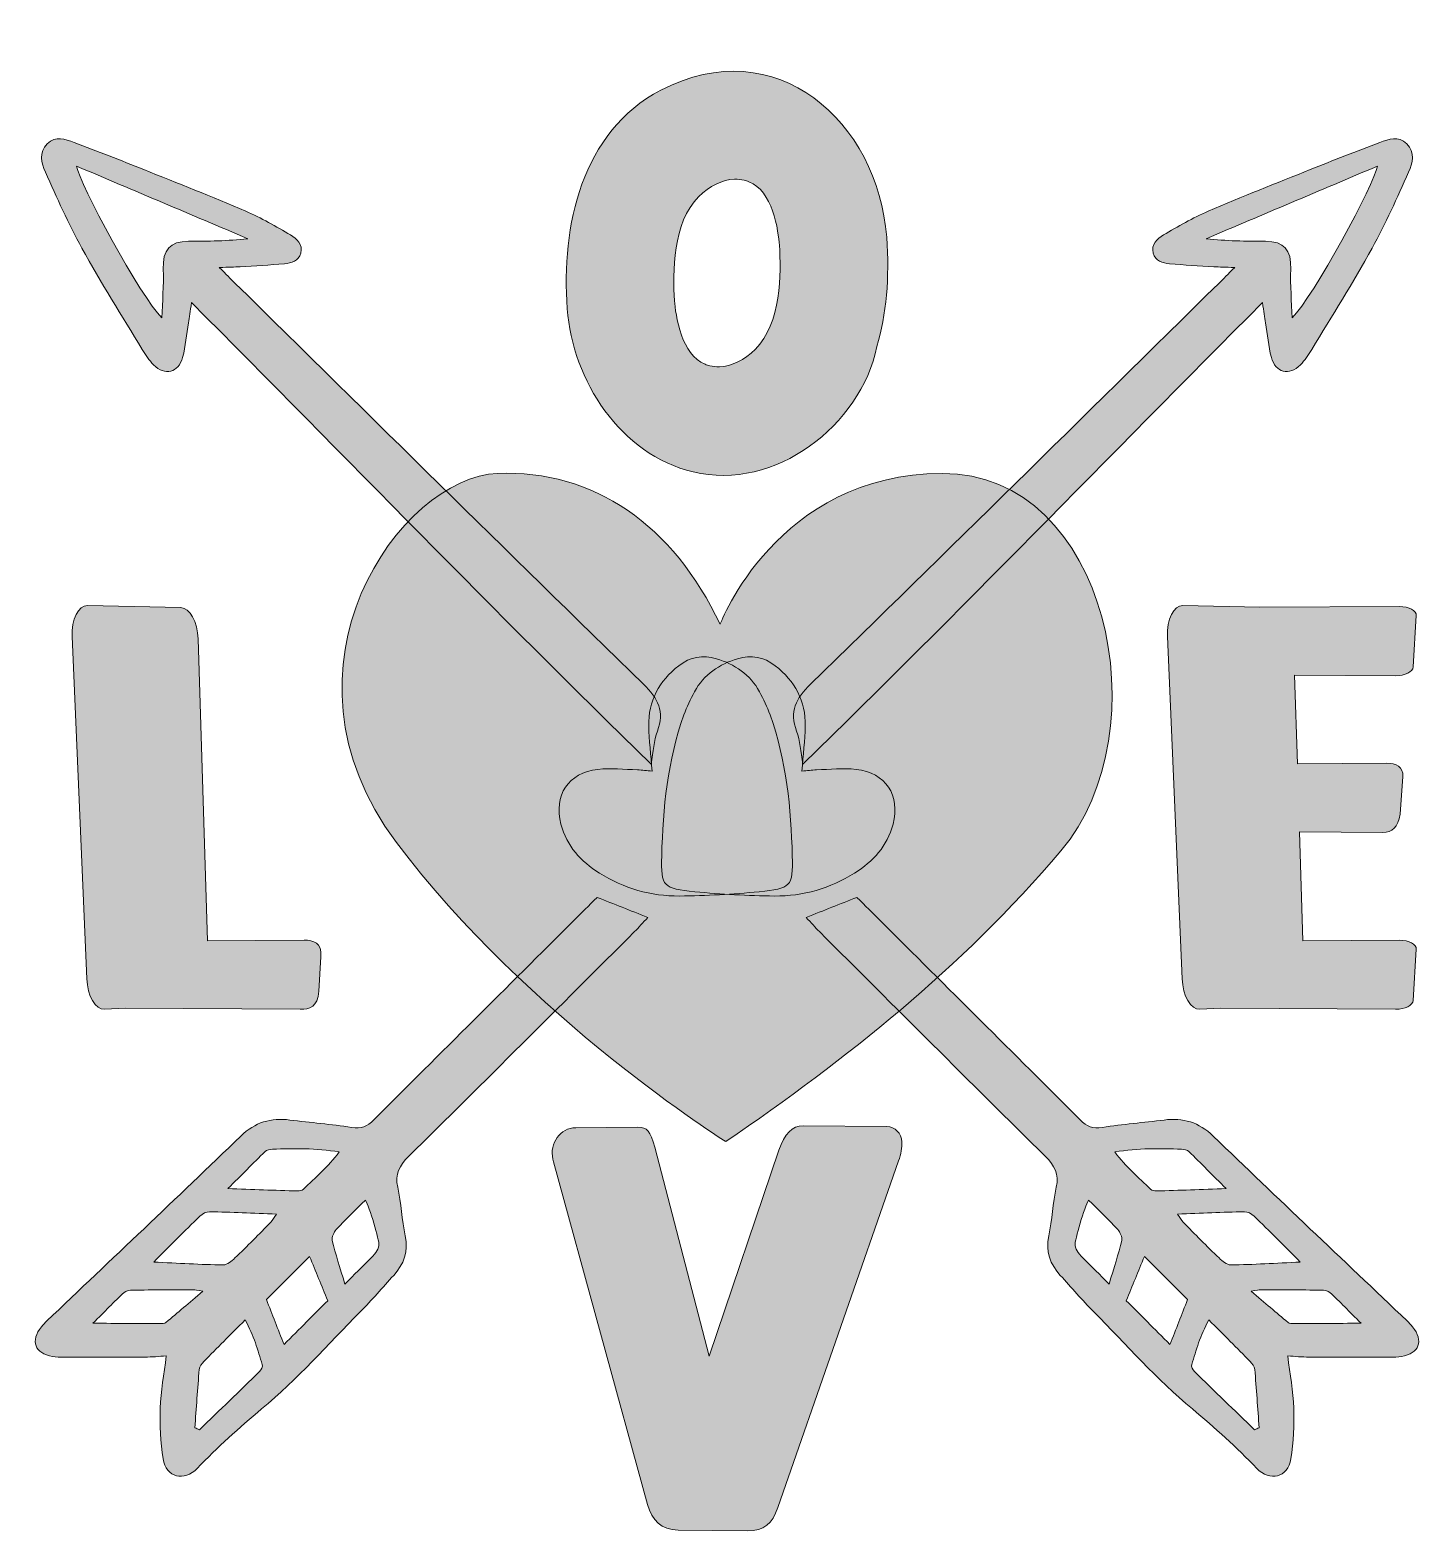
# Model space of a CAD drawing. Header units: inches. Extents: x 146 to 934, y -953 to -104.
import ezdxf

# ---------------------------------------------------------------- set-up
doc = ezdxf.new("R2010")
doc.units = ezdxf.units.IN
doc.header["$MEASUREMENT"] = 0
doc.layers.add('Layer 1', color=7, linetype='Continuous')

# ---------------------------------------------------------------- blocks, each defined once
blk = doc.blocks.new('block 4')
at = {"layer": 'Layer 1', "true_color": 0xffffff}
h = blk.add_hatch(color=7, dxfattribs=at)
h.dxf.hatch_style = 2
edge = h.paths.add_edge_path()
edge.add_spline(control_points=[(842.75, -258.13), (755.54, -345.64), (671.29, -432.99), (582.97, -519.03), (581.63, -511.83), (581.33, -505.86), (579.36, -500.5), (575.26, -489.37), (578.91, -482.07), (587.22, -473.97), (664.49, -398.64), (741.28, -322.83), (818.21, -247.16), (820.69, -244.73), (823.12, -242.26), (827.07, -238.31), (821.66, -238.13), (818.48, -238.11), (815.32, -237.91), (806.94, -237.4), (798.54, -236.99), (790.18, -236.17), (786.31, -235.78), (782.18, -234.83), (781.01, -230.19), (779.74, -225.16), (783.11, -222.05), (786.73, -219.95), (795.02, -215.14), (803.36, -210.25), (812.14, -206.48), (831.18, -198.29), (850.48, -190.71), (869.73, -183), (882.83, -177.76), (895.96, -172.61), (909.17, -167.64), (914.2, -165.75), (919.62, -163.58), (924.33, -168.38), (929.17, -173.31), (927.77, -179.18), (925.4, -184.41), (918.84, -198.89), (912.45, -213.51), (904.76, -227.4), (893.99, -246.83), (882.16, -265.68), (870.67, -284.71), (868.82, -287.77), (866.72, -290.8), (864.22, -293.34), (857.85, -299.79), (850.2, -297.97), (847.79, -289.15), (846.06, -282.81), (845.57, -276.14), (844.54, -269.61), (844.03, -266.45), (843.55, -263.27), (842.75, -258.13)], knot_values=[0, 0, 0, 0, 1, 1, 1, 2, 2, 2, 3, 3, 3, 4, 4, 4, 5, 5, 5, 6, 6, 6, 7, 7, 7, 8, 8, 8, 9, 9, 9, 10, 10, 10, 11, 11, 11, 12, 12, 12, 13, 13, 13, 14, 14, 14, 15, 15, 15, 16, 16, 16, 17, 17, 17, 18, 18, 18, 19, 19, 19, 20, 20, 20, 20], degree=3, periodic=1)
edge = h.paths.add_edge_path()
edge.add_spline(control_points=[(859.55, -266.82), (871.42, -255.11), (906.55, -190.35), (907.75, -181.03), (875.24, -194.82), (843.12, -208.43), (811.01, -222.05), (822.3, -223.35), (833.35, -223.49), (844.39, -223.5), (855.02, -223.51), (859.1, -228.4), (858.74, -239.2), (858.44, -248.39), (859.24, -257.62), (859.55, -266.82)], knot_values=[0, 0, 0, 0, 1, 1, 1, 2, 2, 2, 3, 3, 3, 4, 4, 4, 5, 5, 5, 5], degree=3, periodic=1)
h = blk.add_hatch(color=7, dxfattribs=at)
h.dxf.hatch_style = 2
edge = h.paths.add_edge_path()
edge.add_spline(control_points=[(497.63, -523.05), (496.93, -513.76), (495.99, -505.7), (495.78, -497.63), (495.42, -483.38), (501.61, -472.16), (512.7, -463.46), (519.12, -458.42), (526.32, -457.3), (533.98, -459.52), (544.46, -462.57), (553.02, -468.4), (558.36, -478.17), (560.65, -482.38), (562.74, -486.75), (564.37, -491.25), (573.65, -517), (576.17, -543.95), (576.94, -570.97), (577.44, -588.5), (575.94, -589.5), (558.16, -591.23), (543.23, -592.67), (528.2, -593.45), (513.21, -593.65), (496.94, -593.87), (481.73, -589.24), (467.87, -580.68), (457.31, -574.17), (449.4, -565.35), (446.13, -553.06), (441.81, -536.83), (450.28, -523.84), (466.98, -522.04), (474.37, -521.25), (481.95, -522.12), (489.44, -522.33), (492.06, -522.4), (494.66, -522.78), (497.63, -523.05)], knot_values=[0, 0, 0, 0, 1, 1, 1, 2, 2, 2, 3, 3, 3, 4, 4, 4, 5, 5, 5, 6, 6, 6, 7, 7, 7, 8, 8, 8, 9, 9, 9, 10, 10, 10, 11, 11, 11, 12, 12, 12, 13, 13, 13, 13], degree=3, periodic=1)
h = blk.add_hatch(color=7, dxfattribs=at)
h.dxf.hatch_style = 2
edge = h.paths.add_edge_path()
edge.add_spline(control_points=[(466.51, -594.42), (476.3, -598.28), (485.16, -601.77), (495.28, -605.76), (492.4, -608.82), (490.12, -611.38), (487.71, -613.79), (445.17, -656.23), (402.7, -698.75), (359.94, -740.98), (354.76, -746.1), (352.2, -750.82), (353.79, -758.22), (355.74, -767.3), (356.19, -776.71), (358.09, -785.8), (359.95, -794.66), (357.36, -801.73), (351.55, -808.1), (345.27, -814.98), (339.21, -822.07), (332.67, -828.7), (314.34, -847.29), (296.95, -866.81), (276.84, -883.65), (264.18, -894.24), (251.83, -905.33), (240.44, -917.25), (233.25, -924.79), (222.78, -922.55), (221.14, -911.84), (219.69, -902.41), (219.2, -892.72), (219.52, -883.19), (219.84, -873.63), (221.69, -864.12), (222.99, -853.68), (218.9, -853.91), (214.9, -854.32), (210.9, -854.34), (195.58, -854.43), (180.26, -854.42), (164.94, -854.39), (162.84, -854.39), (160.72, -854.23), (158.65, -853.91), (148.57, -852.33), (145.91, -845.2), (152.37, -837.13), (153.3, -835.96), (154.38, -834.89), (155.46, -833.86), (192.03, -799.07), (228.77, -764.47), (265.05, -729.4), (273.24, -721.49), (282.12, -718.94), (292.88, -720.29), (304.5, -721.75), (316.21, -722.64), (327.76, -724.52), (333.19, -725.41), (336.6, -723.91), (340.34, -720.17), (377.92, -682.53), (415.67, -645.07), (453.36, -607.56), (457.62, -603.32), (461.85, -599.07), (466.51, -594.42)], knot_values=[0, 0, 0, 0, 1, 1, 1, 2, 2, 2, 3, 3, 3, 4, 4, 4, 5, 5, 5, 6, 6, 6, 7, 7, 7, 8, 8, 8, 9, 9, 9, 10, 10, 10, 11, 11, 11, 12, 12, 12, 13, 13, 13, 14, 14, 14, 15, 15, 15, 16, 16, 16, 17, 17, 17, 18, 18, 18, 19, 19, 19, 20, 20, 20, 21, 21, 21, 22, 22, 22, 23, 23, 23, 23], degree=3, periodic=1)
edge = h.paths.add_edge_path()
edge.add_spline(control_points=[(215.87, -800.56), (229.66, -801.22), (242.41, -802.03), (255.17, -802.23), (257.38, -802.27), (259.96, -800.05), (261.81, -798.28), (268.73, -791.65), (275.45, -784.81), (282.17, -777.97), (283.25, -776.87), (283.93, -775.38), (285.22, -773.45), (271.93, -772.95), (259.69, -772.38), (247.44, -772.14), (245.63, -772.11), (243.37, -773.24), (242.01, -774.56), (233.23, -783.08), (224.63, -791.81), (215.87, -800.56)], knot_values=[0, 0, 0, 0, 1, 1, 1, 2, 2, 2, 3, 3, 3, 4, 4, 4, 5, 5, 5, 6, 6, 6, 7, 7, 7, 7], degree=3, periodic=1)
edge = h.paths.add_edge_path()
edge.add_spline(control_points=[(239.13, -894.27), (240, -894.65), (240.86, -895.03), (241.72, -895.42), (253.06, -884.45), (264.42, -873.51), (275.68, -862.46), (276.62, -861.53), (277.58, -859.62), (277.25, -858.55), (274.77, -850.45), (272.49, -842.21), (267.59, -833.33), (259.02, -841.91), (251.57, -849.27), (244.25, -856.75), (243.06, -857.97), (241.77, -859.67), (241.63, -861.25), (240.63, -872.24), (239.93, -883.26), (239.13, -894.27)], knot_values=[0, 0, 0, 0, 1, 1, 1, 2, 2, 2, 3, 3, 3, 4, 4, 4, 5, 5, 5, 6, 6, 6, 7, 7, 7, 7], degree=3, periodic=1)
edge = h.paths.add_edge_path()
edge.add_spline(control_points=[(257.77, -759.09), (271.67, -759.57), (284.4, -760.04), (297.14, -760.4), (298.26, -760.43), (299.71, -760.11), (300.47, -759.39), (307.25, -752.9), (314.45, -746.78), (320.73, -738.33), (307.43, -736.16), (295.22, -736.31), (283, -736.8), (281.57, -736.85), (279.79, -737.24), (278.84, -738.16), (272.04, -744.71), (265.42, -751.44), (257.77, -759.09)], knot_values=[0, 0, 0, 0, 1, 1, 1, 2, 2, 2, 3, 3, 3, 4, 4, 4, 5, 5, 5, 6, 6, 6, 6], degree=3, periodic=1)
edge = h.paths.add_edge_path()
edge.add_spline(control_points=[(279.57, -821.82), (282.86, -830.19), (286.1, -838.43), (289.54, -847.18), (298.31, -838.41), (306.44, -830.28), (314.28, -822.44), (310.73, -813.81), (307.49, -805.92), (303.99, -797.4), (295.47, -805.92), (287.67, -813.72), (279.57, -821.82)], knot_values=[0, 0, 0, 0, 1, 1, 1, 2, 2, 2, 3, 3, 3, 4, 4, 4, 4], degree=3, periodic=1)
edge = h.paths.add_edge_path()
edge.add_spline(control_points=[(181.52, -835.18), (195.43, -835.27), (207.4, -835.37), (219.36, -835.4), (220.52, -835.41), (221.99, -835.36), (222.79, -834.7), (229.37, -829.3), (235.81, -823.75), (243.61, -817.14), (240.41, -816.57), (239.33, -816.2), (238.26, -816.21), (226.87, -816.25), (215.49, -816.31), (204.1, -816.5), (202.4, -816.53), (200.21, -816.74), (199.1, -817.78), (193.5, -823), (188.18, -828.53), (181.52, -835.18)], knot_values=[0, 0, 0, 0, 1, 1, 1, 2, 2, 2, 3, 3, 3, 4, 4, 4, 5, 5, 5, 6, 6, 6, 7, 7, 7, 7], degree=3, periodic=1)
edge = h.paths.add_edge_path()
edge.add_spline(control_points=[(323.95, -813), (329.44, -807.51), (333.66, -803.31), (337.85, -799.08), (339.12, -797.81), (340.48, -796.59), (341.5, -795.13), (342.32, -793.97), (343.01, -792.54), (343.19, -791.16), (343.58, -788.27), (337.75, -769.16), (335.51, -765.6), (329.94, -771.16), (324.31, -776.53), (319.05, -782.23), (317.65, -783.75), (316.36, -786.58), (316.79, -788.38), (318.66, -796.14), (321.19, -803.75), (323.95, -813)], knot_values=[0, 0, 0, 0, 1, 1, 1, 2, 2, 2, 3, 3, 3, 4, 4, 4, 5, 5, 5, 6, 6, 6, 7, 7, 7, 7], degree=3, periodic=1)
at = {"layer": 'Layer 1', "lineweight": 0}
for points, knots in [([(842.75, -258.13), (755.54, -345.64), (671.29, -432.99), (582.97, -519.03), (581.63, -511.83), (581.33, -505.86), (579.36, -500.5), (575.26, -489.37), (578.91, -482.07), (587.22, -473.97), (664.49, -398.64), (741.28, -322.83), (818.21, -247.16), (820.69, -244.73), (823.12, -242.26), (827.07, -238.31), (821.66, -238.13), (818.48, -238.11), (815.32, -237.91), (806.94, -237.4), (798.54, -236.99), (790.18, -236.17), (786.31, -235.78), (782.18, -234.83), (781.01, -230.19), (779.74, -225.16), (783.11, -222.05), (786.73, -219.95), (795.02, -215.14), (803.36, -210.25), (812.14, -206.48), (831.18, -198.29), (850.48, -190.71), (869.73, -183), (882.83, -177.76), (895.96, -172.61), (909.17, -167.64), (914.2, -165.75), (919.62, -163.58), (924.33, -168.38), (929.17, -173.31), (927.77, -179.18), (925.4, -184.41), (918.84, -198.89), (912.45, -213.51), (904.76, -227.4), (893.99, -246.83), (882.16, -265.68), (870.67, -284.71), (868.82, -287.77), (866.72, -290.8), (864.22, -293.34), (857.85, -299.79), (850.2, -297.97), (847.79, -289.15), (846.06, -282.81), (845.57, -276.14), (844.54, -269.61), (844.03, -266.45), (843.55, -263.27), (842.75, -258.13)], [0, 0, 0, 0, 1, 1, 1, 2, 2, 2, 3, 3, 3, 4, 4, 4, 5, 5, 5, 6, 6, 6, 7, 7, 7, 8, 8, 8, 9, 9, 9, 10, 10, 10, 11, 11, 11, 12, 12, 12, 13, 13, 13, 14, 14, 14, 15, 15, 15, 16, 16, 16, 17, 17, 17, 18, 18, 18, 19, 19, 19, 20, 20, 20, 20]), ([(859.55, -266.82), (871.42, -255.11), (906.55, -190.35), (907.75, -181.03), (875.24, -194.82), (843.12, -208.43), (811.01, -222.05), (822.3, -223.35), (833.35, -223.49), (844.39, -223.5), (855.02, -223.51), (859.1, -228.4), (858.74, -239.2), (858.44, -248.39), (859.24, -257.62), (859.55, -266.82)], [0, 0, 0, 0, 1, 1, 1, 2, 2, 2, 3, 3, 3, 4, 4, 4, 5, 5, 5, 5]), ([(497.63, -523.05), (496.93, -513.76), (495.99, -505.7), (495.78, -497.63), (495.42, -483.38), (501.61, -472.16), (512.7, -463.46), (519.12, -458.42), (526.32, -457.3), (533.98, -459.52), (544.46, -462.57), (553.02, -468.4), (558.36, -478.17), (560.65, -482.38), (562.74, -486.75), (564.37, -491.25), (573.65, -517), (576.17, -543.95), (576.94, -570.97), (577.44, -588.5), (575.94, -589.5), (558.16, -591.23), (543.23, -592.67), (528.2, -593.45), (513.21, -593.65), (496.94, -593.87), (481.73, -589.24), (467.87, -580.68), (457.31, -574.17), (449.4, -565.35), (446.13, -553.06), (441.81, -536.83), (450.28, -523.84), (466.98, -522.04), (474.37, -521.25), (481.95, -522.12), (489.44, -522.33), (492.06, -522.4), (494.66, -522.78), (497.63, -523.05)], [0, 0, 0, 0, 1, 1, 1, 2, 2, 2, 3, 3, 3, 4, 4, 4, 5, 5, 5, 6, 6, 6, 7, 7, 7, 8, 8, 8, 9, 9, 9, 10, 10, 10, 11, 11, 11, 12, 12, 12, 13, 13, 13, 13]), ([(466.51, -594.42), (476.3, -598.28), (485.16, -601.77), (495.28, -605.76), (492.4, -608.82), (490.12, -611.38), (487.71, -613.79), (445.17, -656.23), (402.7, -698.75), (359.94, -740.98), (354.76, -746.1), (352.2, -750.82), (353.79, -758.22), (355.74, -767.3), (356.19, -776.71), (358.09, -785.8), (359.95, -794.66), (357.36, -801.73), (351.55, -808.1), (345.27, -814.98), (339.21, -822.07), (332.67, -828.7), (314.34, -847.29), (296.95, -866.81), (276.84, -883.65), (264.18, -894.24), (251.83, -905.33), (240.44, -917.25), (233.25, -924.79), (222.78, -922.55), (221.14, -911.84), (219.69, -902.41), (219.2, -892.72), (219.52, -883.19), (219.84, -873.63), (221.69, -864.12), (222.99, -853.68), (218.9, -853.91), (214.9, -854.32), (210.9, -854.34), (195.58, -854.43), (180.26, -854.42), (164.94, -854.39), (162.84, -854.39), (160.72, -854.23), (158.65, -853.91), (148.57, -852.33), (145.91, -845.2), (152.37, -837.13), (153.3, -835.96), (154.38, -834.89), (155.46, -833.86), (192.03, -799.07), (228.77, -764.47), (265.05, -729.4), (273.24, -721.49), (282.12, -718.94), (292.88, -720.29), (304.5, -721.75), (316.21, -722.64), (327.76, -724.52), (333.19, -725.41), (336.6, -723.91), (340.34, -720.17), (377.92, -682.53), (415.67, -645.07), (453.36, -607.56), (457.62, -603.32), (461.85, -599.07), (466.51, -594.42)], [0, 0, 0, 0, 1, 1, 1, 2, 2, 2, 3, 3, 3, 4, 4, 4, 5, 5, 5, 6, 6, 6, 7, 7, 7, 8, 8, 8, 9, 9, 9, 10, 10, 10, 11, 11, 11, 12, 12, 12, 13, 13, 13, 14, 14, 14, 15, 15, 15, 16, 16, 16, 17, 17, 17, 18, 18, 18, 19, 19, 19, 20, 20, 20, 21, 21, 21, 22, 22, 22, 23, 23, 23, 23]), ([(257.77, -759.09), (271.67, -759.57), (284.4, -760.04), (297.14, -760.4), (298.26, -760.43), (299.71, -760.11), (300.47, -759.39), (307.25, -752.9), (314.45, -746.78), (320.73, -738.33), (307.43, -736.16), (295.22, -736.31), (283, -736.8), (281.57, -736.85), (279.79, -737.24), (278.84, -738.16), (272.04, -744.71), (265.42, -751.44), (257.77, -759.09)], [0, 0, 0, 0, 1, 1, 1, 2, 2, 2, 3, 3, 3, 4, 4, 4, 5, 5, 5, 6, 6, 6, 6]), ([(215.87, -800.56), (229.66, -801.22), (242.41, -802.03), (255.17, -802.23), (257.38, -802.27), (259.96, -800.05), (261.81, -798.28), (268.73, -791.65), (275.45, -784.81), (282.17, -777.97), (283.25, -776.87), (283.93, -775.38), (285.22, -773.45), (271.93, -772.95), (259.69, -772.38), (247.44, -772.14), (245.63, -772.11), (243.37, -773.24), (242.01, -774.56), (233.23, -783.08), (224.63, -791.81), (215.87, -800.56)], [0, 0, 0, 0, 1, 1, 1, 2, 2, 2, 3, 3, 3, 4, 4, 4, 5, 5, 5, 6, 6, 6, 7, 7, 7, 7]), ([(323.95, -813), (329.44, -807.51), (333.66, -803.31), (337.85, -799.08), (339.12, -797.81), (340.48, -796.59), (341.5, -795.13), (342.32, -793.97), (343.01, -792.54), (343.19, -791.16), (343.58, -788.27), (337.75, -769.16), (335.51, -765.6), (329.94, -771.16), (324.31, -776.53), (319.05, -782.23), (317.65, -783.75), (316.36, -786.58), (316.79, -788.38), (318.66, -796.14), (321.19, -803.75), (323.95, -813)], [0, 0, 0, 0, 1, 1, 1, 2, 2, 2, 3, 3, 3, 4, 4, 4, 5, 5, 5, 6, 6, 6, 7, 7, 7, 7]), ([(279.57, -821.82), (282.86, -830.19), (286.1, -838.43), (289.54, -847.18), (298.31, -838.41), (306.44, -830.28), (314.28, -822.44), (310.73, -813.81), (307.49, -805.92), (303.99, -797.4), (295.47, -805.92), (287.67, -813.72), (279.57, -821.82)], [0, 0, 0, 0, 1, 1, 1, 2, 2, 2, 3, 3, 3, 4, 4, 4, 4]), ([(181.52, -835.18), (195.43, -835.27), (207.4, -835.37), (219.36, -835.4), (220.52, -835.41), (221.99, -835.36), (222.79, -834.7), (229.37, -829.3), (235.81, -823.75), (243.61, -817.14), (240.41, -816.57), (239.33, -816.2), (238.26, -816.21), (226.87, -816.25), (215.49, -816.31), (204.1, -816.5), (202.4, -816.53), (200.21, -816.74), (199.1, -817.78), (193.5, -823), (188.18, -828.53), (181.52, -835.18)], [0, 0, 0, 0, 1, 1, 1, 2, 2, 2, 3, 3, 3, 4, 4, 4, 5, 5, 5, 6, 6, 6, 7, 7, 7, 7]), ([(239.13, -894.27), (240, -894.65), (240.86, -895.03), (241.72, -895.42), (253.06, -884.45), (264.42, -873.51), (275.68, -862.46), (276.62, -861.53), (277.58, -859.62), (277.25, -858.55), (274.77, -850.45), (272.49, -842.21), (267.59, -833.33), (259.02, -841.91), (251.57, -849.27), (244.25, -856.75), (243.06, -857.97), (241.77, -859.67), (241.63, -861.25), (240.63, -872.24), (239.93, -883.26), (239.13, -894.27)], [0, 0, 0, 0, 1, 1, 1, 2, 2, 2, 3, 3, 3, 4, 4, 4, 5, 5, 5, 6, 6, 6, 7, 7, 7, 7])]:
    blk.add_open_spline(points, degree=3, knots=knots, dxfattribs=at)
blk = doc.blocks.new('block 5')
at = {"layer": 'Layer 1', "true_color": 0xffffff}
h = blk.add_hatch(color=7, dxfattribs=at)
h.dxf.hatch_style = 2
edge = h.paths.add_edge_path()
edge.add_spline(control_points=[(235.46, -269.61), (234.43, -276.14), (233.94, -282.81), (232.21, -289.15), (229.8, -297.97), (222.15, -299.79), (215.78, -293.34), (213.28, -290.8), (211.18, -287.77), (209.33, -284.71), (197.84, -265.68), (186.01, -246.83), (175.24, -227.4), (167.55, -213.51), (161.16, -198.89), (154.6, -184.41), (152.23, -179.18), (150.83, -173.31), (155.67, -168.38), (160.38, -163.58), (165.8, -165.75), (170.83, -167.64), (184.04, -172.61), (197.17, -177.76), (210.27, -183), (229.52, -190.71), (248.82, -198.29), (267.86, -206.48), (276.64, -210.25), (284.98, -215.14), (293.27, -219.95), (296.89, -222.05), (300.26, -225.16), (298.99, -230.19), (297.82, -234.83), (293.69, -235.78), (289.82, -236.17), (281.46, -236.99), (273.06, -237.4), (264.68, -237.91), (261.52, -238.11), (258.34, -238.13), (252.93, -238.31), (256.88, -242.26), (259.31, -244.73), (261.79, -247.16), (338.72, -322.83), (415.51, -398.64), (492.78, -473.97), (501.09, -482.07), (504.74, -489.37), (500.64, -500.5), (498.67, -505.86), (498.37, -511.83), (497.03, -519.03), (408.71, -432.99), (324.46, -345.64), (237.25, -258.13), (236.45, -263.27), (235.97, -266.45), (235.46, -269.61)], knot_values=[0, 0, 0, 0, 1, 1, 1, 2, 2, 2, 3, 3, 3, 4, 4, 4, 5, 5, 5, 6, 6, 6, 7, 7, 7, 8, 8, 8, 9, 9, 9, 10, 10, 10, 11, 11, 11, 12, 12, 12, 13, 13, 13, 14, 14, 14, 15, 15, 15, 16, 16, 16, 17, 17, 17, 18, 18, 18, 19, 19, 19, 20, 20, 20, 20], degree=3, periodic=1)
edge = h.paths.add_edge_path()
edge.add_spline(control_points=[(221.26, -239.2), (220.9, -228.4), (224.98, -223.51), (235.61, -223.5), (246.65, -223.49), (257.7, -223.35), (268.99, -222.05), (236.88, -208.43), (204.76, -194.82), (172.25, -181.03), (173.45, -190.35), (208.58, -255.11), (220.45, -266.82), (220.76, -257.62), (221.56, -248.39), (221.26, -239.2)], knot_values=[0, 0, 0, 0, 1, 1, 1, 2, 2, 2, 3, 3, 3, 4, 4, 4, 5, 5, 5, 5], degree=3, periodic=1)
h = blk.add_hatch(color=7, dxfattribs=at)
h.dxf.hatch_style = 2
edge = h.paths.add_edge_path()
edge.add_spline(control_points=[(582.37, -523.05), (583.07, -513.76), (584.01, -505.7), (584.22, -497.63), (584.58, -483.38), (578.39, -472.16), (567.3, -463.46), (560.88, -458.42), (553.68, -457.3), (546.02, -459.52), (535.54, -462.57), (526.98, -468.4), (521.64, -478.17), (519.35, -482.38), (517.26, -486.75), (515.63, -491.25), (506.35, -517), (503.83, -543.95), (503.06, -570.97), (502.56, -588.5), (504.06, -589.5), (521.84, -591.23), (536.77, -592.67), (551.8, -593.45), (566.79, -593.65), (583.06, -593.87), (598.27, -589.24), (612.13, -580.68), (622.69, -574.17), (630.6, -565.35), (633.87, -553.06), (638.19, -536.83), (629.72, -523.84), (613.02, -522.04), (605.63, -521.25), (598.05, -522.12), (590.56, -522.33), (587.94, -522.4), (585.34, -522.78), (582.37, -523.05)], knot_values=[0, 0, 0, 0, 1, 1, 1, 2, 2, 2, 3, 3, 3, 4, 4, 4, 5, 5, 5, 6, 6, 6, 7, 7, 7, 8, 8, 8, 9, 9, 9, 10, 10, 10, 11, 11, 11, 12, 12, 12, 13, 13, 13, 13], degree=3, periodic=1)
h = blk.add_hatch(color=7, dxfattribs=at)
h.dxf.hatch_style = 2
edge = h.paths.add_edge_path()
edge.add_spline(control_points=[(626.64, -607.56), (664.33, -645.07), (702.08, -682.53), (739.66, -720.17), (743.4, -723.91), (746.81, -725.41), (752.24, -724.52), (763.79, -722.64), (775.5, -721.75), (787.12, -720.29), (797.88, -718.94), (806.76, -721.49), (814.95, -729.4), (851.23, -764.47), (887.97, -799.07), (924.54, -833.86), (925.62, -834.89), (926.7, -835.96), (927.63, -837.13), (934.09, -845.2), (931.43, -852.33), (921.35, -853.91), (919.28, -854.23), (917.16, -854.39), (915.06, -854.39), (899.74, -854.42), (884.42, -854.43), (869.1, -854.34), (865.1, -854.32), (861.1, -853.91), (857.01, -853.68), (858.31, -864.12), (860.16, -873.63), (860.48, -883.19), (860.8, -892.72), (860.31, -902.41), (858.86, -911.84), (857.22, -922.55), (846.75, -924.79), (839.56, -917.25), (828.17, -905.33), (815.82, -894.24), (803.16, -883.65), (783.05, -866.81), (765.66, -847.29), (747.33, -828.7), (740.79, -822.07), (734.73, -814.98), (728.45, -808.1), (722.64, -801.73), (720.05, -794.66), (721.91, -785.8), (723.81, -776.71), (724.26, -767.3), (726.21, -758.22), (727.8, -750.82), (725.24, -746.1), (720.06, -740.98), (677.3, -698.75), (634.83, -656.23), (592.29, -613.79), (589.88, -611.38), (587.6, -608.82), (584.72, -605.76), (594.84, -601.77), (603.7, -598.28), (613.49, -594.42), (618.15, -599.07), (622.38, -603.32), (626.64, -607.56)], knot_values=[0, 0, 0, 0, 1, 1, 1, 2, 2, 2, 3, 3, 3, 4, 4, 4, 5, 5, 5, 6, 6, 6, 7, 7, 7, 8, 8, 8, 9, 9, 9, 10, 10, 10, 11, 11, 11, 12, 12, 12, 13, 13, 13, 14, 14, 14, 15, 15, 15, 16, 16, 16, 17, 17, 17, 18, 18, 18, 19, 19, 19, 20, 20, 20, 21, 21, 21, 22, 22, 22, 23, 23, 23, 23], degree=3, periodic=1)
edge = h.paths.add_edge_path()
edge.add_spline(control_points=[(837.99, -774.56), (836.63, -773.24), (834.37, -772.11), (832.56, -772.14), (820.31, -772.38), (808.07, -772.95), (794.78, -773.45), (796.07, -775.38), (796.75, -776.87), (797.83, -777.97), (804.55, -784.81), (811.27, -791.65), (818.19, -798.28), (820.04, -800.05), (822.62, -802.27), (824.83, -802.23), (837.59, -802.03), (850.34, -801.22), (864.13, -800.56), (855.37, -791.81), (846.77, -783.08), (837.99, -774.56)], knot_values=[0, 0, 0, 0, 1, 1, 1, 2, 2, 2, 3, 3, 3, 4, 4, 4, 5, 5, 5, 6, 6, 6, 7, 7, 7, 7], degree=3, periodic=1)
edge = h.paths.add_edge_path()
edge.add_spline(control_points=[(838.37, -861.25), (838.23, -859.67), (836.94, -857.97), (835.75, -856.75), (828.43, -849.27), (820.98, -841.91), (812.41, -833.33), (807.51, -842.21), (805.23, -850.45), (802.75, -858.55), (802.42, -859.62), (803.38, -861.53), (804.32, -862.46), (815.58, -873.51), (826.94, -884.45), (838.28, -895.42), (839.14, -895.03), (840, -894.65), (840.87, -894.27), (840.07, -883.26), (839.37, -872.24), (838.37, -861.25)], knot_values=[0, 0, 0, 0, 1, 1, 1, 2, 2, 2, 3, 3, 3, 4, 4, 4, 5, 5, 5, 6, 6, 6, 7, 7, 7, 7], degree=3, periodic=1)
edge = h.paths.add_edge_path()
edge.add_spline(control_points=[(801.16, -738.16), (800.21, -737.24), (798.43, -736.85), (797, -736.8), (784.78, -736.31), (772.57, -736.16), (759.27, -738.33), (765.55, -746.78), (772.75, -752.9), (779.53, -759.39), (780.29, -760.11), (781.74, -760.43), (782.86, -760.4), (795.6, -760.04), (808.33, -759.57), (822.23, -759.09), (814.58, -751.44), (807.96, -744.71), (801.16, -738.16)], knot_values=[0, 0, 0, 0, 1, 1, 1, 2, 2, 2, 3, 3, 3, 4, 4, 4, 5, 5, 5, 6, 6, 6, 6], degree=3, periodic=1)
edge = h.paths.add_edge_path()
edge.add_spline(control_points=[(776.01, -797.4), (772.51, -805.92), (769.27, -813.81), (765.72, -822.44), (773.56, -830.28), (781.69, -838.41), (790.46, -847.18), (793.9, -838.43), (797.14, -830.19), (800.43, -821.82), (792.33, -813.72), (784.53, -805.92), (776.01, -797.4)], knot_values=[0, 0, 0, 0, 1, 1, 1, 2, 2, 2, 3, 3, 3, 4, 4, 4, 4], degree=3, periodic=1)
edge = h.paths.add_edge_path()
edge.add_spline(control_points=[(880.9, -817.78), (879.79, -816.74), (877.6, -816.53), (875.9, -816.5), (864.51, -816.31), (853.13, -816.25), (841.74, -816.21), (840.67, -816.2), (839.59, -816.57), (836.39, -817.14), (844.19, -823.75), (850.63, -829.3), (857.21, -834.7), (858.01, -835.36), (859.48, -835.41), (860.64, -835.4), (872.6, -835.37), (884.57, -835.27), (898.48, -835.18), (891.82, -828.53), (886.5, -823), (880.9, -817.78)], knot_values=[0, 0, 0, 0, 1, 1, 1, 2, 2, 2, 3, 3, 3, 4, 4, 4, 5, 5, 5, 6, 6, 6, 7, 7, 7, 7], degree=3, periodic=1)
edge = h.paths.add_edge_path()
edge.add_spline(control_points=[(763.21, -788.38), (763.64, -786.58), (762.35, -783.75), (760.95, -782.23), (755.69, -776.53), (750.06, -771.16), (744.49, -765.6), (742.25, -769.16), (736.42, -788.27), (736.81, -791.16), (736.99, -792.54), (737.68, -793.97), (738.5, -795.13), (739.52, -796.59), (740.88, -797.81), (742.15, -799.08), (746.34, -803.31), (750.56, -807.51), (756.05, -813), (758.81, -803.75), (761.34, -796.14), (763.21, -788.38)], knot_values=[0, 0, 0, 0, 1, 1, 1, 2, 2, 2, 3, 3, 3, 4, 4, 4, 5, 5, 5, 6, 6, 6, 7, 7, 7, 7], degree=3, periodic=1)
at = {"layer": 'Layer 1', "lineweight": 0}
for points, knots in [([(235.46, -269.61), (234.43, -276.14), (233.94, -282.81), (232.21, -289.15), (229.8, -297.97), (222.15, -299.79), (215.78, -293.34), (213.28, -290.8), (211.18, -287.77), (209.33, -284.71), (197.84, -265.68), (186.01, -246.83), (175.24, -227.4), (167.55, -213.51), (161.16, -198.89), (154.6, -184.41), (152.23, -179.18), (150.83, -173.31), (155.67, -168.38), (160.38, -163.58), (165.8, -165.75), (170.83, -167.64), (184.04, -172.61), (197.17, -177.76), (210.27, -183), (229.52, -190.71), (248.82, -198.29), (267.86, -206.48), (276.64, -210.25), (284.98, -215.14), (293.27, -219.95), (296.89, -222.05), (300.26, -225.16), (298.99, -230.19), (297.82, -234.83), (293.69, -235.78), (289.82, -236.17), (281.46, -236.99), (273.06, -237.4), (264.68, -237.91), (261.52, -238.11), (258.34, -238.13), (252.93, -238.31), (256.88, -242.26), (259.31, -244.73), (261.79, -247.16), (338.72, -322.83), (415.51, -398.64), (492.78, -473.97), (501.09, -482.07), (504.74, -489.37), (500.64, -500.5), (498.67, -505.86), (498.37, -511.83), (497.03, -519.03), (408.71, -432.99), (324.46, -345.64), (237.25, -258.13), (236.45, -263.27), (235.97, -266.45), (235.46, -269.61)], [0, 0, 0, 0, 1, 1, 1, 2, 2, 2, 3, 3, 3, 4, 4, 4, 5, 5, 5, 6, 6, 6, 7, 7, 7, 8, 8, 8, 9, 9, 9, 10, 10, 10, 11, 11, 11, 12, 12, 12, 13, 13, 13, 14, 14, 14, 15, 15, 15, 16, 16, 16, 17, 17, 17, 18, 18, 18, 19, 19, 19, 20, 20, 20, 20]), ([(221.26, -239.2), (220.9, -228.4), (224.98, -223.51), (235.61, -223.5), (246.65, -223.49), (257.7, -223.35), (268.99, -222.05), (236.88, -208.43), (204.76, -194.82), (172.25, -181.03), (173.45, -190.35), (208.58, -255.11), (220.45, -266.82), (220.76, -257.62), (221.56, -248.39), (221.26, -239.2)], [0, 0, 0, 0, 1, 1, 1, 2, 2, 2, 3, 3, 3, 4, 4, 4, 5, 5, 5, 5]), ([(582.37, -523.05), (583.07, -513.76), (584.01, -505.7), (584.22, -497.63), (584.58, -483.38), (578.39, -472.16), (567.3, -463.46), (560.88, -458.42), (553.68, -457.3), (546.02, -459.52), (535.54, -462.57), (526.98, -468.4), (521.64, -478.17), (519.35, -482.38), (517.26, -486.75), (515.63, -491.25), (506.35, -517), (503.83, -543.95), (503.06, -570.97), (502.56, -588.5), (504.06, -589.5), (521.84, -591.23), (536.77, -592.67), (551.8, -593.45), (566.79, -593.65), (583.06, -593.87), (598.27, -589.24), (612.13, -580.68), (622.69, -574.17), (630.6, -565.35), (633.87, -553.06), (638.19, -536.83), (629.72, -523.84), (613.02, -522.04), (605.63, -521.25), (598.05, -522.12), (590.56, -522.33), (587.94, -522.4), (585.34, -522.78), (582.37, -523.05)], [0, 0, 0, 0, 1, 1, 1, 2, 2, 2, 3, 3, 3, 4, 4, 4, 5, 5, 5, 6, 6, 6, 7, 7, 7, 8, 8, 8, 9, 9, 9, 10, 10, 10, 11, 11, 11, 12, 12, 12, 13, 13, 13, 13]), ([(626.64, -607.56), (664.33, -645.07), (702.08, -682.53), (739.66, -720.17), (743.4, -723.91), (746.81, -725.41), (752.24, -724.52), (763.79, -722.64), (775.5, -721.75), (787.12, -720.29), (797.88, -718.94), (806.76, -721.49), (814.95, -729.4), (851.23, -764.47), (887.97, -799.07), (924.54, -833.86), (925.62, -834.89), (926.7, -835.96), (927.63, -837.13), (934.09, -845.2), (931.43, -852.33), (921.35, -853.91), (919.28, -854.23), (917.16, -854.39), (915.06, -854.39), (899.74, -854.42), (884.42, -854.43), (869.1, -854.34), (865.1, -854.32), (861.1, -853.91), (857.01, -853.68), (858.31, -864.12), (860.16, -873.63), (860.48, -883.19), (860.8, -892.72), (860.31, -902.41), (858.86, -911.84), (857.22, -922.55), (846.75, -924.79), (839.56, -917.25), (828.17, -905.33), (815.82, -894.24), (803.16, -883.65), (783.05, -866.81), (765.66, -847.29), (747.33, -828.7), (740.79, -822.07), (734.73, -814.98), (728.45, -808.1), (722.64, -801.73), (720.05, -794.66), (721.91, -785.8), (723.81, -776.71), (724.26, -767.3), (726.21, -758.22), (727.8, -750.82), (725.24, -746.1), (720.06, -740.98), (677.3, -698.75), (634.83, -656.23), (592.29, -613.79), (589.88, -611.38), (587.6, -608.82), (584.72, -605.76), (594.84, -601.77), (603.7, -598.28), (613.49, -594.42), (618.15, -599.07), (622.38, -603.32), (626.64, -607.56)], [0, 0, 0, 0, 1, 1, 1, 2, 2, 2, 3, 3, 3, 4, 4, 4, 5, 5, 5, 6, 6, 6, 7, 7, 7, 8, 8, 8, 9, 9, 9, 10, 10, 10, 11, 11, 11, 12, 12, 12, 13, 13, 13, 14, 14, 14, 15, 15, 15, 16, 16, 16, 17, 17, 17, 18, 18, 18, 19, 19, 19, 20, 20, 20, 21, 21, 21, 22, 22, 22, 23, 23, 23, 23]), ([(801.16, -738.16), (800.21, -737.24), (798.43, -736.85), (797, -736.8), (784.78, -736.31), (772.57, -736.16), (759.27, -738.33), (765.55, -746.78), (772.75, -752.9), (779.53, -759.39), (780.29, -760.11), (781.74, -760.43), (782.86, -760.4), (795.6, -760.04), (808.33, -759.57), (822.23, -759.09), (814.58, -751.44), (807.96, -744.71), (801.16, -738.16)], [0, 0, 0, 0, 1, 1, 1, 2, 2, 2, 3, 3, 3, 4, 4, 4, 5, 5, 5, 6, 6, 6, 6]), ([(763.21, -788.38), (763.64, -786.58), (762.35, -783.75), (760.95, -782.23), (755.69, -776.53), (750.06, -771.16), (744.49, -765.6), (742.25, -769.16), (736.42, -788.27), (736.81, -791.16), (736.99, -792.54), (737.68, -793.97), (738.5, -795.13), (739.52, -796.59), (740.88, -797.81), (742.15, -799.08), (746.34, -803.31), (750.56, -807.51), (756.05, -813), (758.81, -803.75), (761.34, -796.14), (763.21, -788.38)], [0, 0, 0, 0, 1, 1, 1, 2, 2, 2, 3, 3, 3, 4, 4, 4, 5, 5, 5, 6, 6, 6, 7, 7, 7, 7]), ([(837.99, -774.56), (836.63, -773.24), (834.37, -772.11), (832.56, -772.14), (820.31, -772.38), (808.07, -772.95), (794.78, -773.45), (796.07, -775.38), (796.75, -776.87), (797.83, -777.97), (804.55, -784.81), (811.27, -791.65), (818.19, -798.28), (820.04, -800.05), (822.62, -802.27), (824.83, -802.23), (837.59, -802.03), (850.34, -801.22), (864.13, -800.56), (855.37, -791.81), (846.77, -783.08), (837.99, -774.56)], [0, 0, 0, 0, 1, 1, 1, 2, 2, 2, 3, 3, 3, 4, 4, 4, 5, 5, 5, 6, 6, 6, 7, 7, 7, 7]), ([(776.01, -797.4), (772.51, -805.92), (769.27, -813.81), (765.72, -822.44), (773.56, -830.28), (781.69, -838.41), (790.46, -847.18), (793.9, -838.43), (797.14, -830.19), (800.43, -821.82), (792.33, -813.72), (784.53, -805.92), (776.01, -797.4)], [0, 0, 0, 0, 1, 1, 1, 2, 2, 2, 3, 3, 3, 4, 4, 4, 4]), ([(880.9, -817.78), (879.79, -816.74), (877.6, -816.53), (875.9, -816.5), (864.51, -816.31), (853.13, -816.25), (841.74, -816.21), (840.67, -816.2), (839.59, -816.57), (836.39, -817.14), (844.19, -823.75), (850.63, -829.3), (857.21, -834.7), (858.01, -835.36), (859.48, -835.41), (860.64, -835.4), (872.6, -835.37), (884.57, -835.27), (898.48, -835.18), (891.82, -828.53), (886.5, -823), (880.9, -817.78)], [0, 0, 0, 0, 1, 1, 1, 2, 2, 2, 3, 3, 3, 4, 4, 4, 5, 5, 5, 6, 6, 6, 7, 7, 7, 7]), ([(838.37, -861.25), (838.23, -859.67), (836.94, -857.97), (835.75, -856.75), (828.43, -849.27), (820.98, -841.91), (812.41, -833.33), (807.51, -842.21), (805.23, -850.45), (802.75, -858.55), (802.42, -859.62), (803.38, -861.53), (804.32, -862.46), (815.58, -873.51), (826.94, -884.45), (838.28, -895.42), (839.14, -895.03), (840, -894.65), (840.87, -894.27), (840.07, -883.26), (839.37, -872.24), (838.37, -861.25)], [0, 0, 0, 0, 1, 1, 1, 2, 2, 2, 3, 3, 3, 4, 4, 4, 5, 5, 5, 6, 6, 6, 7, 7, 7, 7])]:
    blk.add_open_spline(points, degree=3, knots=knots, dxfattribs=at)
blk = doc.blocks.new('block 3')
at = {"layer": 'Layer 1'}
for name in ['block 4', 'block 5']:
    blk.add_blockref(name, (0, 0), dxfattribs=at)
blk = doc.blocks.new('block 2')
at = {"layer": 'Layer 1', "true_color": 0xffffff}
h = blk.add_hatch(color=7, dxfattribs=at)
h.dxf.hatch_style = 2
edge = h.paths.add_edge_path()
edge.add_spline(control_points=[(624.78, -282.96), (615.5, -327.85), (567.05, -364.92), (520.88, -353.92), (479.62, -344.09), (452.68, -302.2), (449.68, -261.65), (446.23, -215.1), (457.69, -161.53), (502.54, -138.12), (567.76, -104.08), (625.47, -156.15), (630.28, -221.2), (631.99, -244.24), (630.11, -264.99), (624.78, -282.96)], knot_values=[0, 0, 0, 0, 1, 1, 1, 2, 2, 2, 3, 3, 3, 4, 4, 4, 5, 5, 5, 5], degree=3, periodic=1)
edge = h.paths.add_edge_path()
edge.add_spline(control_points=[(569.61, -225.69), (569.35, -222.04), (568.47, -213.99), (565.72, -206.32), (563.19, -199.21), (559.05, -192.44), (552.31, -189.81), (551.48, -189.49), (550.61, -189.22), (549.74, -189), (548.02, -188.58), (546.23, -188.36), (544.4, -188.36), (544.4, -188.36), (544.25, -188.36), (544.25, -188.36), (537.49, -188.61), (530.03, -192.18), (523.91, -198.29), (509.38, -212.8), (509.17, -241.41), (510.34, -257.16), (510.61, -260.82), (511.49, -268.88), (514.24, -276.54), (516.78, -283.64), (520.91, -290.42), (527.65, -293.04), (528.48, -293.37), (529.35, -293.64), (530.22, -293.85), (531.94, -294.28), (533.74, -294.49), (535.56, -294.49), (535.56, -294.49), (535.69, -294.49), (535.69, -294.49), (542.46, -294.26), (549.94, -290.68), (556.05, -284.57), (570.58, -270.05), (570.79, -241.45), (569.61, -225.69)], knot_values=[0, 0, 0, 0, 1, 1, 1, 2, 2, 2, 3, 3, 3, 4, 4, 4, 5, 5, 5, 6, 6, 6, 7, 7, 7, 8, 8, 8, 9, 9, 9, 10, 10, 10, 11, 11, 11, 12, 12, 12, 13, 13, 13, 14, 14, 14, 14], degree=3, periodic=1)
at = {"layer": 'Layer 1', "true_color": 0xfd2b7b}
h = blk.add_hatch(color=230, dxfattribs=at)
h.dxf.hatch_style = 2
edge = h.paths.add_edge_path()
edge.add_spline(control_points=[(661.65, -354.73), (568.08, -355.2), (536.12, -439.97), (536.12, -439.97), (509.4, -383.99), (464.93, -352.64), (410.27, -354.73), (355.61, -356.82), (278.56, -464.29), (353.14, -563.42), (427.72, -662.55), (539.36, -732.53), (539.36, -732.53), (607.92, -685.3), (671.38, -635.68), (728.82, -568.05), (786.26, -500.42), (755.22, -354.27), (661.65, -354.73)], knot_values=[0, 0, 0, 0, 1, 1, 1, 2, 2, 2, 3, 3, 3, 4, 4, 4, 5, 5, 5, 6, 6, 6, 6], degree=3, periodic=1)
at = {"layer": 'Layer 1', "true_color": 0xffffff}
h = blk.add_hatch(color=7, dxfattribs=at)
h.dxf.hatch_style = 2
edge = h.paths.add_edge_path()
edge.add_spline(control_points=[(310.39, -628.02), (310.39, -628.02), (309.21, -647.53), (309.21, -647.53), (308.61, -656.49), (304.04, -657.73), (298.73, -657.69), (298.73, -657.69), (199.86, -657.06), (199.86, -657.06), (199.86, -657.06), (188.07, -657.69), (188.07, -657.69), (182.95, -657.96), (178.4, -650.16), (177.98, -640.39), (177.98, -640.39), (169.74, -447.02), (169.74, -447.02), (169.32, -437.26), (173.19, -429.35), (178.33, -429.46), (178.33, -429.46), (231.21, -430.64), (231.21, -430.64), (236.28, -430.76), (240.64, -438.68), (240.94, -448.33), (240.94, -448.33), (246.28, -618.9), (246.28, -618.9), (246.28, -618.9), (300.92, -618.64), (300.92, -618.64), (306.29, -618.61), (311.02, -619.97), (310.39, -628.02)], knot_values=[0, 0, 0, 0, 1, 1, 1, 2, 2, 2, 3, 3, 3, 4, 4, 4, 5, 5, 5, 6, 6, 6, 7, 7, 7, 8, 8, 8, 9, 9, 9, 10, 10, 10, 11, 11, 11, 12, 12, 12, 12], degree=3, periodic=1)
h = blk.add_hatch(color=7, dxfattribs=at)
h.dxf.hatch_style = 2
edge = h.paths.add_edge_path()
edge.add_spline(control_points=[(929.72, -623.71), (929.72, -623.71), (927.97, -652.72), (927.97, -652.72), (927.81, -655.5), (923.37, -657.73), (918.06, -657.69), (918.06, -657.69), (819.19, -657.06), (819.19, -657.06), (819.19, -657.06), (807.4, -657.69), (807.4, -657.69), (802.28, -657.96), (797.73, -650.16), (797.31, -640.39), (797.31, -640.39), (789.07, -447.02), (789.07, -447.02), (788.65, -437.27), (792.52, -429.35), (797.66, -429.46), (797.66, -429.46), (841.34, -430.44), (841.34, -430.44), (841.34, -430.44), (920.25, -430.05), (920.25, -430.05), (925.62, -430.03), (929.89, -432.32), (929.72, -435.13), (929.72, -435.13), (927.97, -464.13), (927.97, -464.13), (927.81, -466.92), (923.37, -469.15), (918.06, -469.11), (918.06, -469.11), (860.91, -468.74), (860.91, -468.74), (860.91, -468.74), (862.48, -518.84), (862.48, -518.84), (862.48, -518.84), (912.99, -518.6), (912.99, -518.6), (918.35, -518.57), (922.49, -520.72), (922.16, -526.13), (922.16, -526.13), (920.71, -547.42), (920.71, -547.42), (919.45, -554.85), (916.1, -557.69), (910.8, -557.66), (910.8, -557.66), (863.68, -557.35), (863.68, -557.35), (863.68, -557.35), (865.61, -618.9), (865.61, -618.9), (865.61, -618.9), (920.25, -618.64), (920.25, -618.64), (925.62, -618.61), (929.89, -620.9), (929.72, -623.71)], knot_values=[0, 0, 0, 0, 1, 1, 1, 2, 2, 2, 3, 3, 3, 4, 4, 4, 5, 5, 5, 6, 6, 6, 7, 7, 7, 8, 8, 8, 9, 9, 9, 10, 10, 10, 11, 11, 11, 12, 12, 12, 13, 13, 13, 14, 14, 14, 15, 15, 15, 16, 16, 16, 17, 17, 17, 18, 18, 18, 19, 19, 19, 20, 20, 20, 21, 21, 21, 22, 22, 22, 22], degree=3, periodic=1)
h = blk.add_hatch(color=7, dxfattribs=at)
h.dxf.hatch_style = 2
edge = h.paths.add_edge_path()
edge.add_spline(control_points=[(637.01, -743.38), (637.01, -743.38), (568.74, -939.38), (568.74, -939.38), (565.55, -948.52), (560.92, -952.62), (551.5, -952.62), (551.5, -952.62), (512.48, -952.08), (512.48, -952.08), (502.75, -952.08), (497.55, -946.65), (495.13, -937.68), (495.13, -937.68), (441.92, -743.94), (441.92, -743.94), (441.79, -743.44), (441.66, -742.95), (441.55, -742.45), (439.47, -733.44), (445.89, -724.73), (454.45, -724.65), (454.45, -724.65), (489.58, -724.34), (489.58, -724.34), (494.8, -724.51), (496.72, -726.32), (499.17, -735.73), (499.17, -735.73), (529.96, -853.89), (529.96, -853.89), (529.96, -853.89), (569.38, -737.26), (569.38, -737.26), (572.44, -728.2), (577.06, -723.54), (583.03, -723.54), (583.03, -723.54), (630.42, -723.97), (630.42, -723.97), (634.9, -724.01), (638.69, -727.81), (638.83, -732.66), (638.93, -735.84), (638.34, -739.57), (637.01, -743.38)], knot_values=[0, 0, 0, 0, 1, 1, 1, 2, 2, 2, 3, 3, 3, 4, 4, 4, 5, 5, 5, 6, 6, 6, 7, 7, 7, 8, 8, 8, 9, 9, 9, 10, 10, 10, 11, 11, 11, 12, 12, 12, 13, 13, 13, 14, 14, 14, 15, 15, 15, 15], degree=3, periodic=1)
at = {"layer": 'Layer 1', "lineweight": 0}
for points, knots in [([(624.78, -282.96), (615.5, -327.85), (567.05, -364.92), (520.88, -353.92), (479.62, -344.09), (452.68, -302.2), (449.68, -261.65), (446.23, -215.1), (457.69, -161.53), (502.54, -138.12), (567.76, -104.08), (625.47, -156.15), (630.28, -221.2), (631.99, -244.24), (630.11, -264.99), (624.78, -282.96)], [0, 0, 0, 0, 1, 1, 1, 2, 2, 2, 3, 3, 3, 4, 4, 4, 5, 5, 5, 5]), ([(569.61, -225.69), (569.35, -222.04), (568.47, -213.99), (565.72, -206.32), (563.19, -199.21), (559.05, -192.44), (552.31, -189.81), (551.48, -189.49), (550.61, -189.22), (549.74, -189), (548.02, -188.58), (546.23, -188.36), (544.4, -188.36), (544.4, -188.36), (544.25, -188.36), (544.25, -188.36), (537.49, -188.61), (530.03, -192.18), (523.91, -198.29), (509.38, -212.8), (509.17, -241.41), (510.34, -257.16), (510.61, -260.82), (511.49, -268.88), (514.24, -276.54), (516.78, -283.64), (520.91, -290.42), (527.65, -293.04), (528.48, -293.37), (529.35, -293.64), (530.22, -293.85), (531.94, -294.28), (533.74, -294.49), (535.56, -294.49), (535.56, -294.49), (535.69, -294.49), (535.69, -294.49), (542.46, -294.26), (549.94, -290.68), (556.05, -284.57), (570.58, -270.05), (570.79, -241.45), (569.61, -225.69)], [0, 0, 0, 0, 1, 1, 1, 2, 2, 2, 3, 3, 3, 4, 4, 4, 5, 5, 5, 6, 6, 6, 7, 7, 7, 8, 8, 8, 9, 9, 9, 10, 10, 10, 11, 11, 11, 12, 12, 12, 13, 13, 13, 14, 14, 14, 14]), ([(661.65, -354.73), (568.08, -355.2), (536.12, -439.97), (536.12, -439.97), (509.4, -383.99), (464.93, -352.64), (410.27, -354.73), (355.61, -356.82), (278.56, -464.29), (353.14, -563.42), (427.72, -662.55), (539.36, -732.53), (539.36, -732.53), (607.92, -685.3), (671.38, -635.68), (728.82, -568.05), (786.26, -500.42), (755.22, -354.27), (661.65, -354.73)], [0, 0, 0, 0, 1, 1, 1, 2, 2, 2, 3, 3, 3, 4, 4, 4, 5, 5, 5, 6, 6, 6, 6]), ([(310.39, -628.02), (310.39, -628.02), (309.21, -647.53), (309.21, -647.53), (308.61, -656.49), (304.04, -657.73), (298.73, -657.69), (298.73, -657.69), (199.86, -657.06), (199.86, -657.06), (199.86, -657.06), (188.07, -657.69), (188.07, -657.69), (182.95, -657.96), (178.4, -650.16), (177.98, -640.39), (177.98, -640.39), (169.74, -447.02), (169.74, -447.02), (169.32, -437.26), (173.19, -429.35), (178.33, -429.46), (178.33, -429.46), (231.21, -430.64), (231.21, -430.64), (236.28, -430.76), (240.64, -438.68), (240.94, -448.33), (240.94, -448.33), (246.28, -618.9), (246.28, -618.9), (246.28, -618.9), (300.92, -618.64), (300.92, -618.64), (306.29, -618.61), (311.02, -619.97), (310.39, -628.02)], [0, 0, 0, 0, 1, 1, 1, 2, 2, 2, 3, 3, 3, 4, 4, 4, 5, 5, 5, 6, 6, 6, 7, 7, 7, 8, 8, 8, 9, 9, 9, 10, 10, 10, 11, 11, 11, 12, 12, 12, 12]), ([(929.72, -623.71), (929.72, -623.71), (927.97, -652.72), (927.97, -652.72), (927.81, -655.5), (923.37, -657.73), (918.06, -657.69), (918.06, -657.69), (819.19, -657.06), (819.19, -657.06), (819.19, -657.06), (807.4, -657.69), (807.4, -657.69), (802.28, -657.96), (797.73, -650.16), (797.31, -640.39), (797.31, -640.39), (789.07, -447.02), (789.07, -447.02), (788.65, -437.27), (792.52, -429.35), (797.66, -429.46), (797.66, -429.46), (841.34, -430.44), (841.34, -430.44), (841.34, -430.44), (920.25, -430.05), (920.25, -430.05), (925.62, -430.03), (929.89, -432.32), (929.72, -435.13), (929.72, -435.13), (927.97, -464.13), (927.97, -464.13), (927.81, -466.92), (923.37, -469.15), (918.06, -469.11), (918.06, -469.11), (860.91, -468.74), (860.91, -468.74), (860.91, -468.74), (862.48, -518.84), (862.48, -518.84), (862.48, -518.84), (912.99, -518.6), (912.99, -518.6), (918.35, -518.57), (922.49, -520.72), (922.16, -526.13), (922.16, -526.13), (920.71, -547.42), (920.71, -547.42), (919.45, -554.85), (916.1, -557.69), (910.8, -557.66), (910.8, -557.66), (863.68, -557.35), (863.68, -557.35), (863.68, -557.35), (865.61, -618.9), (865.61, -618.9), (865.61, -618.9), (920.25, -618.64), (920.25, -618.64), (925.62, -618.61), (929.89, -620.9), (929.72, -623.71)], [0, 0, 0, 0, 1, 1, 1, 2, 2, 2, 3, 3, 3, 4, 4, 4, 5, 5, 5, 6, 6, 6, 7, 7, 7, 8, 8, 8, 9, 9, 9, 10, 10, 10, 11, 11, 11, 12, 12, 12, 13, 13, 13, 14, 14, 14, 15, 15, 15, 16, 16, 16, 17, 17, 17, 18, 18, 18, 19, 19, 19, 20, 20, 20, 21, 21, 21, 22, 22, 22, 22]), ([(637.01, -743.38), (637.01, -743.38), (568.74, -939.38), (568.74, -939.38), (565.55, -948.52), (560.92, -952.62), (551.5, -952.62), (551.5, -952.62), (512.48, -952.08), (512.48, -952.08), (502.75, -952.08), (497.55, -946.65), (495.13, -937.68), (495.13, -937.68), (441.92, -743.94), (441.92, -743.94), (441.79, -743.44), (441.66, -742.95), (441.55, -742.45), (439.47, -733.44), (445.89, -724.73), (454.45, -724.65), (454.45, -724.65), (489.58, -724.34), (489.58, -724.34), (494.8, -724.51), (496.72, -726.32), (499.17, -735.73), (499.17, -735.73), (529.96, -853.89), (529.96, -853.89), (529.96, -853.89), (569.38, -737.26), (569.38, -737.26), (572.44, -728.2), (577.06, -723.54), (583.03, -723.54), (583.03, -723.54), (630.42, -723.97), (630.42, -723.97), (634.9, -724.01), (638.69, -727.81), (638.83, -732.66), (638.93, -735.84), (638.34, -739.57), (637.01, -743.38)], [0, 0, 0, 0, 1, 1, 1, 2, 2, 2, 3, 3, 3, 4, 4, 4, 5, 5, 5, 6, 6, 6, 7, 7, 7, 8, 8, 8, 9, 9, 9, 10, 10, 10, 11, 11, 11, 12, 12, 12, 13, 13, 13, 14, 14, 14, 15, 15, 15, 15])]:
    blk.add_open_spline(points, degree=3, knots=knots, dxfattribs=at)
at = {"layer": 'Layer 1'}
blk.add_blockref('block 3', (0, 0), dxfattribs=at)

msp = doc.modelspace()

# ---------------------------------------------------------------- block references
at = {"layer": 'Layer 1'}
msp.add_blockref('block 2', (0, 0), dxfattribs=at)

doc.saveas('drawing.dxf')
